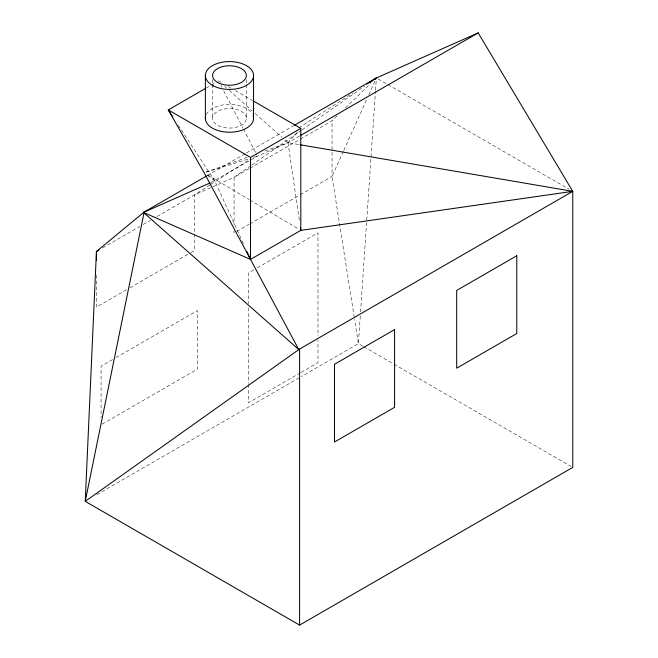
<?xml version="1.0" encoding="UTF-8"?>
<svg xmlns="http://www.w3.org/2000/svg" width="658" height="658" viewBox="0 0 658 658"><rect width="100%" height="100%" fill="white"/><g stroke="black" fill="none" stroke-linecap="round" stroke-linejoin="round"><path stroke-width="0.49" stroke-dasharray="3.29 2.47" d="M360.271 316.054L358.404 343.641L301.463 376.516M360.543 311.966L375.471 91.248M375.545 90.22L376.162 81.024M343.336 151.332L332.043 176.41L354.407 318.299M343.747 150.402L367.172 98.396M368.842 94.678L375.948 78.886M211.004 182.537L257.5 156.193L288.015 142.696L298.115 131.394M300.262 139.151L332.043 120.801L337.217 115.808M345.343 107.953L370.462 83.673M250.895 165.61L234.051 177.38L194.431 194.941L156.472 216.852M251.734 165.026L301.422 130.317M302.261 129.725L364.581 86.198M209.951 184.956L194.431 194.941L194.431 233.36M210.815 184.404L249.621 159.458M298.765 127.858L353.091 92.926M206.209 88.032L210.618 85.482M211.498 84.972L215.914 82.423M207.344 175.546L245.599 153.462M246.487 152.944L293.641 125.727M102.623 247.943L139.693 226.541M143.23 224.501L150.287 220.422M264.886 150.986L288.015 142.696L299.563 136.025M249.061 168.711L234.051 177.38L234.051 224.896M249.941 168.201L299.382 139.661M126.451 289.791L96.438 307.121L96.438 274.764M129.988 287.752L190.014 253.091M190.902 252.582L194.431 250.542L194.431 234.363M236.699 231.451L249.061 224.32M249.941 223.81L299.382 195.27M300.262 194.76L332.043 176.41L332.043 120.801M253.791 269.912L248.518 272.955L248.518 303.618M257.311 267.88L317.978 232.858L317.978 336.065M112.567 359.572L101.085 366.21L101.085 417.575M116.104 357.533L197.392 310.601L197.392 369.163L101.085 424.764M300.393 372.782L248.518 402.737L248.518 384.346M301.274 372.28L317.978 362.632L317.978 340.153M96.816 494.668L300.566 377.034M206.094 172.083L247.54 157.213M206.11 172.174L248.773 158.907M253.626 157.402L257.5 156.193L256.094 153.478M284.963 139.973L288.015 142.696L299.16 144.596M378.144 78.985L387.036 84.117M387.924 84.627L569.203 189.29M221.211 82.431L218.555 80.901L220.085 82.258M228.285 86.519L230.942 88.049M235.358 90.598L252.162 100.304M362.854 346.207L358.404 343.641L354.572 319.311M363.742 346.717L393.089 363.668M393.978 364.178L570.98 466.366M207.681 174.872L248.971 199.481M249.851 199.999L299.045 229.321M207.426 175.267L214.763 180.876L243.707 244.447M224.666 86.33L226.188 87.687M229.247 90.401L252.137 110.774M255.197 113.497L281.904 137.259M178.351 125.316L214.763 180.876M220.907 85.433L221.845 87.251M223.72 90.878L242.958 128.071M243.427 128.976L255.625 152.566M288.015 142.696L299.332 220.29M248.518 307.705L248.518 383.318M246.331 79.585L246.331 83.665M246.331 84.685L246.331 118.317A16.878 9.738 0 0 1 221.022 126.755A16.878 9.738 0 0 1 221.022 109.878A16.878 9.738 0 0 1 246.331 118.317M234.051 230.958L234.051 232.981M212.583 79.585L212.583 83.665M212.583 84.685L212.583 118.317M206.283 114.492A24.107 13.917 0 0 1 229.083 104.4A24.107 13.917 0 0 1 252.417 114.073"/><path stroke-width="0.99" d="M374.896 79.388L376.368 77.957L478.177 32.9L572.756 191.338L572.756 467.394L299.596 625.1L85.244 501.347L96.438 251.512L144.184 212.008L85.244 501.347L299.596 349.044L299.596 625.1M369.631 82.669L372.157 80.901M374.69 79.141L376.368 77.957L294.529 125.209M366.884 84.059L376.368 77.957M205.329 88.542L168.275 109.927L204.169 172.774L298.74 349.538L572.756 191.338L300.171 144.768M206.456 176.056L143.46 212.427L298.74 349.538M172.75 116.77L168.275 109.927L250.517 157.418L300.805 128.384L300.805 230.374L250.517 259.4L143.46 212.427L210.067 182.949M99.087 249.982L96.438 251.512L96.438 260.609M300.451 135.507L478.177 32.9M572.756 191.338L300.805 230.374L300.361 227.347M253.05 100.814L300.805 128.384M247.112 251.924L250.517 259.4L250.517 157.418M253.536 74.839L253.536 117.642M205.378 76.18L205.378 118.991M253.182 115.841A24.107 13.917 0 0 1 230.621 132.217A24.107 13.917 0 0 1 205.436 117.165M516.769 255.756L456.685 290.449L456.685 368.192L516.769 333.507L516.769 255.756M394.578 329.584L334.494 364.269L334.494 442.02L394.578 407.327L394.578 329.584M213.258 85.811A24.107 13.917 0 0 0 253.017 78.458A24.107 13.917 0 0 0 222.1 62.255A24.107 13.917 0 0 0 213.258 85.811M217.527 82.398A16.878 9.738 0 0 0 245.755 78.031A16.878 9.738 0 0 0 225.094 66.096A16.878 9.738 0 0 0 217.527 82.398"/></g></svg>
